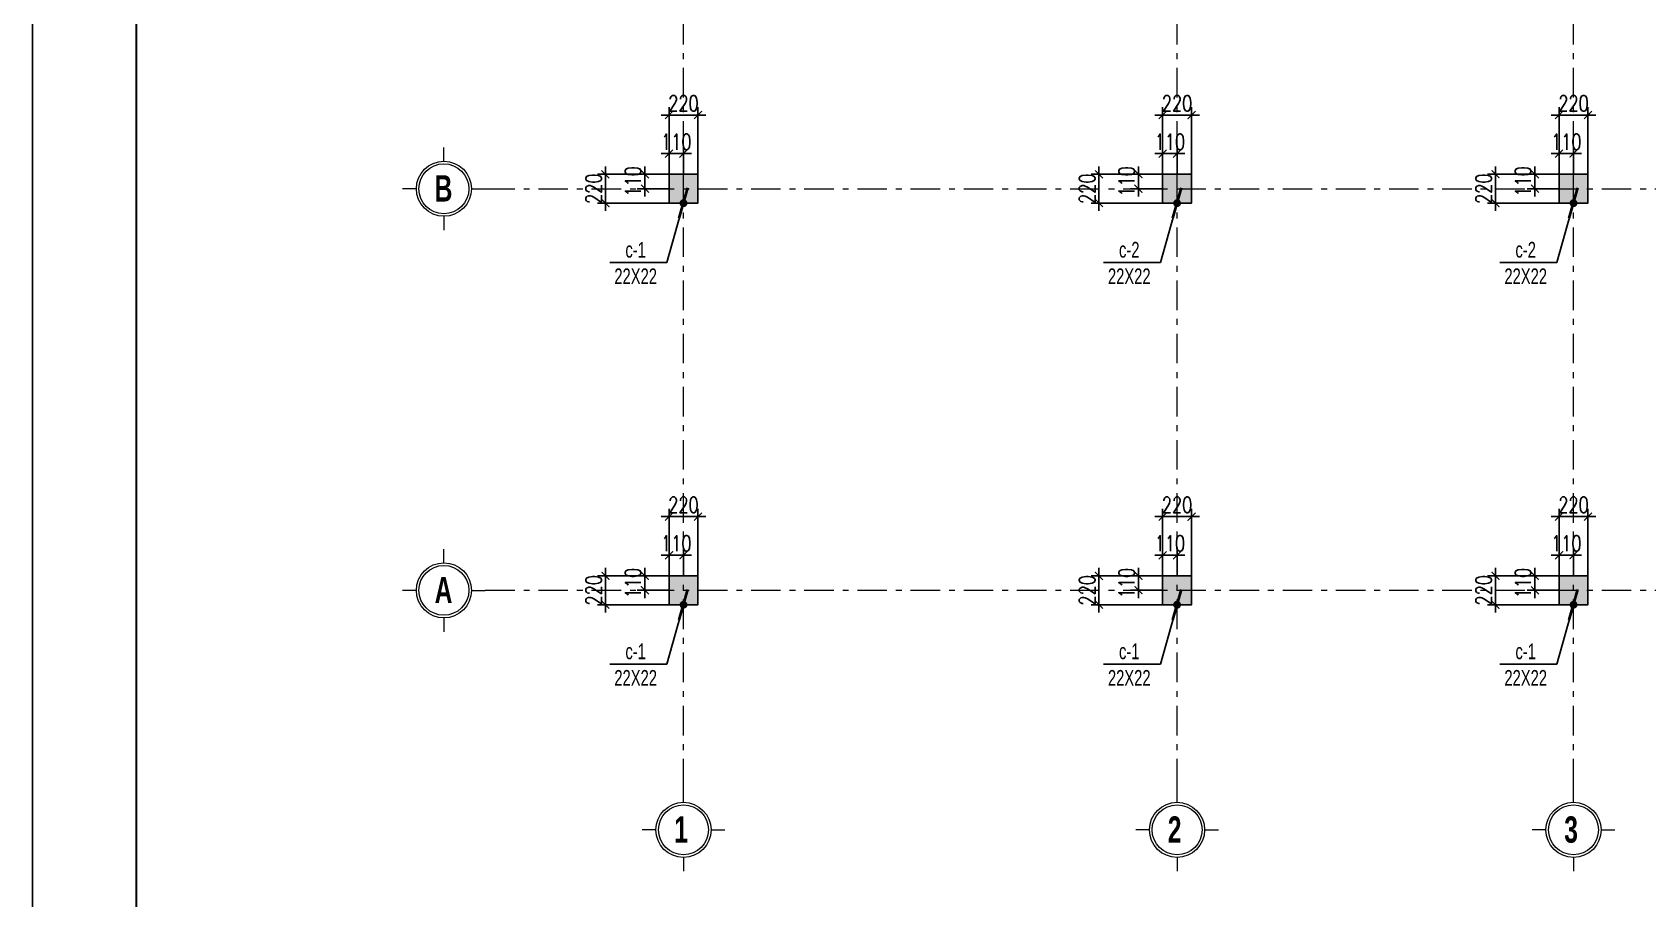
# Model space of a CAD drawing. Extents: x -1855204 to -1466800, y -1308584 to -996495.
# Drawn here: x -1847004 to -1834699, y -1118730 to -1112128 of the extents above; entities that cross this region are included whole.
import ezdxf
from ezdxf.enums import TextEntityAlignment as Align

# ---------------------------------------------------------------- set-up
doc = ezdxf.new("R2010")
doc.units = 0
doc.header["$LTSCALE"] = 150
doc.header["$PDMODE"] = 35
doc.linetypes.add('_Tim', pattern=[9, 5, -1.5, 1, -1.5])
doc.layers.get('0').update_dxf_attribs({"lineweight": 18})
doc.layers.get('Defpoints').update_dxf_attribs({"lineweight": 18})
for name, color, linetype, lineweight in [('05.Text', 253, 'Continuous', 18), ('06.betong', 2, 'Continuous', 35), ('11.Khung bo', 32, 'Continuous', 50), ('12.Khung', 36, 'Continuous', 25), ('LS-DIM', 251, 'Continuous', 13), ('LS-TEXT', 60, 'Continuous', 20), ('LS-TRUC', 108, '_Tim', 9), ('NETCAT', 2, 'Continuous', 40)]:
    doc.layers.add(name, color=color, linetype=linetype, lineweight=lineweight)
doc.layers.add('DIM', color=1, linetype='Continuous')
doc.styles.add('AVANTHB', font='')
doc.styles.add('KCVN-LEADER', font='vnromadi.shx', dxfattribs={"width": 0.7, "height": 4})
doc.styles.add('vnsimpli', font='vnsimli.shx', dxfattribs={"width": 0.75})
doc.styles.get('AVANTHB').set_extended_font_data('.VnAvantH', bold=True)
doc.dimstyles.new('D100', dxfattribs={"dimtxt": 200, "dimasz": 100, "dimexe": 100, "dimexo": 0, "dimgap": 50, "dimtad": 1, "dimdec": 0, "dimdsep": 46, "dimtxsty": 'vnsimpli', "dimblk": 'ARCHTICK', "dimcen": 1, "dimdle": 100, "dimclrd": 256, "dimclre": 256, "dimclrt": 60, "dimadec": 0, "dimazin": 0, "dimtfac": 1, "dimtdec": 0, "dimtix": 1, "dimtmove": 2, "dimatfit": 3, "dimfxl": 1, "dimarcsym": 0})
doc.dimstyles.new('D100(120)', dxfattribs={"dimtxt": 120, "dimasz": 60, "dimexe": 60, "dimexo": 0, "dimgap": 30, "dimtad": 1, "dimdec": 0, "dimdsep": 46, "dimtxsty": 'vnsimpli', "dimblk": 'ARCHTICK', "dimcen": 0, "dimdle": 60, "dimclrd": 256, "dimclre": 256, "dimclrt": 60, "dimadec": 0, "dimazin": 0, "dimtfac": 1, "dimtdec": 0, "dimtix": 1, "dimtmove": 0, "dimatfit": 3, "dimfxl": 1, "dimarcsym": 0})

# ---------------------------------------------------------------- blocks, each defined once
blk = doc.blocks.new('100')
at = {"layer": '11.Khung bo', "const_width": 26.7}
blk.add_lwpolyline([(1860913, -945240), (1860913, -916940), (1896063, -916940), (1896063, -945240)], close=True, dxfattribs=at)
at = {"layer": '12.Khung', "color": 1}
blk.add_lwpolyline([(1901579, -945940), (1901579, -916240), (1859580, -916240), (1859580, -945940)], close=True, dxfattribs=at)
blk = doc.blocks.new('DANHTRUC')
for p, q in [((980383, -947347), (980383, -947137)), ((979963, -947767), (979753, -947767)), ((980803, -947767), (981013, -947767)), ((980383, -948187), (980383, -948397))]:
    blk.add_line(p, q)
for radius in [420, 380]:
    blk.add_circle((980383, -947767), radius)
blk = doc.blocks.new('q51251123')
at = {"layer": '06.betong'}
for points in [[(-2087302, -1049033.8), (-2087082, -1049033.8), (-2087082, -1048813.8), (-2087302, -1048813.8)], [(-2083542, -1049033.8), (-2083322, -1049033.8), (-2083322, -1048813.8), (-2083542, -1048813.8)], [(-2080522, -1049033.8), (-2080302, -1049033.8), (-2080302, -1048813.8), (-2080522, -1048813.8)], [(-2087302, -1052093.8), (-2087082, -1052093.8), (-2087082, -1051873.8), (-2087302, -1051873.8)], [(-2083542, -1052093.8), (-2083322, -1052093.8), (-2083322, -1051873.8), (-2083542, -1051873.8)], [(-2080522, -1052093.8), (-2080302, -1052093.8), (-2080302, -1051873.8), (-2080522, -1051873.8)]]:
    blk.add_hatch(color=251, dxfattribs=at).paths.add_polyline_path(points)
at = {"layer": 'DIM'}
for points in [[(-2087302, -1049033.8), (-2087082, -1049033.8), (-2087082, -1048813.8), (-2087302, -1048813.8)], [(-2083542, -1049033.8), (-2083322, -1049033.8), (-2083322, -1048813.8), (-2083542, -1048813.8)], [(-2080522, -1049033.8), (-2080302, -1049033.8), (-2080302, -1048813.8), (-2080522, -1048813.8)], [(-2087302, -1052093.8), (-2087082, -1052093.8), (-2087082, -1051873.8), (-2087302, -1051873.8)], [(-2083542, -1052093.8), (-2083322, -1052093.8), (-2083322, -1051873.8), (-2083542, -1051873.8)], [(-2080522, -1052093.8), (-2080302, -1052093.8), (-2080302, -1051873.8), (-2080522, -1051873.8)]]:
    blk.add_lwpolyline(points, close=True, dxfattribs=at)
at = {"layer": 'LS-TRUC', "ltscale": 0.3}
for p, q in [((-2087192, -1053493.8), (-2087192, -1043693.8)), ((-2083432, -1053493.8), (-2083432, -1043693.8)), ((-2080412, -1053493.8), (-2080412, -1043693.8)), ((-2088702, -1048923.8), (-2073602, -1048923.8)), ((-2088702, -1051983.8), (-2073602, -1051983.8))]:
    blk.add_line(p, q, dxfattribs=at)
at = {"layer": '05.Text', "xscale": 0.5, "yscale": 0.5, "zscale": 0.5}
for p in [(-2579208.7, -575040.6), (-2579208.7, -578100.6), (-2577383.7, -579925.6), (-2573623.7, -579925.6), (-2570603.7, -579925.6)]:
    blk.add_blockref('DANHTRUC', p, dxfattribs=at)
at = {"layer": '05.Text', "style": 'AVANTHB', "width": 0.7}
for s, p in [('b', (-2089087.8, -1049021.5)), ('a', (-2089087.8, -1052081.5)), ('1', (-2087262.8, -1053906.5)), ('2', (-2083502.8, -1053906.5)), ('3', (-2080482.8, -1053906.5))]:
    blk.add_text(s, height=200, dxfattribs=at).set_placement(p)
blk = doc.blocks.new('_ArchTick')
at = {"layer": 'DIM', "color": 0, "const_width": 0.15}
blk.add_lwpolyline([(-0.5, -0.5), (0.5, 0.5)], dxfattribs=at)
blk = doc.blocks.new('*D1965')
at = {"layer": 'Defpoints', "color": 0, "transparency": 16777216}
for p in [(-1842044, -1113053), (-1842154, -1113210), (-1842044, -1113210)]:
    blk.add_point(p, dxfattribs=at)
at = {"layer": 'LS-DIM', "lineweight": -2, "transparency": 16777216}
for p, q in [((-1842154, -1113210), (-1842154, -1112993)), ((-1842044, -1113210), (-1842044, -1112993)), ((-1842154, -1113053), (-1842214, -1113053)), ((-1842154, -1113053), (-1842044, -1113053)), ((-1842044, -1113053), (-1841984, -1113053))]:
    blk.add_line(p, q, dxfattribs=at)
at = {"layer": 'LS-DIM', "lineweight": -2, "transparency": 16777216, "xscale": 60, "yscale": 60, "zscale": 60}
blk.add_blockref('_ArchTick', (-1842154, -1113053), dxfattribs=at)
at = {"layer": 'LS-DIM', "lineweight": -2, "transparency": 16777216, "xscale": 60, "yscale": 60, "zscale": 60, "rotation": 180}
blk.add_blockref('_ArchTick', (-1842044, -1113053), dxfattribs=at)
at = {"layer": 'LS-DIM', "color": 60, "transparency": 16777216, "insert": (-1842099, -1112963), "char_height": 120, "attachment_point": 5, "style": 'vnsimpli'}
blk.add_mtext('110', dxfattribs=at)
blk = doc.blocks.new('*D1966')
at = {"layer": 'Defpoints', "color": 0, "transparency": 16777216}
for p in [(-1841934, -1112759), (-1842154, -1113210), (-1841934, -1113210)]:
    blk.add_point(p, dxfattribs=at)
at = {"layer": 'LS-DIM', "lineweight": -2, "transparency": 16777216}
for p, q in [((-1842154, -1112759), (-1842214, -1112759)), ((-1842154, -1113210), (-1842154, -1112699)), ((-1842154, -1112759), (-1841934, -1112759)), ((-1841934, -1113210), (-1841934, -1112699)), ((-1841934, -1112759), (-1841874, -1112759))]:
    blk.add_line(p, q, dxfattribs=at)
at = {"layer": 'LS-DIM', "lineweight": -2, "transparency": 16777216, "xscale": 60, "yscale": 60, "zscale": 60}
blk.add_blockref('_ArchTick', (-1842154, -1112759), dxfattribs=at)
at = {"layer": 'LS-DIM', "lineweight": -2, "transparency": 16777216, "xscale": 60, "yscale": 60, "zscale": 60, "rotation": 180}
blk.add_blockref('_ArchTick', (-1841934, -1112759), dxfattribs=at)
at = {"layer": 'LS-DIM', "color": 60, "transparency": 16777216, "insert": (-1842044, -1112669), "char_height": 120, "attachment_point": 5, "style": 'vnsimpli'}
blk.add_mtext('220', dxfattribs=at)
blk = doc.blocks.new('*D1967')
at = {"layer": 'Defpoints', "color": 0, "transparency": 16777216}
for p in [(-1842154, -1113210), (-1842338, -1113320), (-1842154, -1113320)]:
    blk.add_point(p, dxfattribs=at)
at = {"layer": 'LS-DIM', "lineweight": -2, "transparency": 16777216}
for p, q in [((-1842338, -1113210), (-1842338, -1113150)), ((-1842154, -1113210), (-1842398, -1113210)), ((-1842338, -1113210), (-1842338, -1113320)), ((-1842154, -1113320), (-1842398, -1113320)), ((-1842338, -1113320), (-1842338, -1113380))]:
    blk.add_line(p, q, dxfattribs=at)
at = {"layer": 'LS-DIM', "lineweight": -2, "transparency": 16777216, "xscale": 60, "yscale": 60, "zscale": 60}
for p, rotation in [((-1842338, -1113210), 270), ((-1842338, -1113320), 90)]:
    blk.add_blockref('_ArchTick', p, dxfattribs=dict(at, rotation=rotation))
at = {"layer": 'LS-DIM', "color": 60, "transparency": 16777216, "insert": (-1842428, -1113265), "char_height": 120, "attachment_point": 5, "rotation": 90, "style": 'vnsimpli'}
blk.add_mtext('110', dxfattribs=at)
blk = doc.blocks.new('*D1968')
at = {"layer": 'Defpoints', "color": 0, "transparency": 16777216}
for p in [(-1842154, -1113210), (-1842639, -1113430), (-1842154, -1113430)]:
    blk.add_point(p, dxfattribs=at)
at = {"layer": 'LS-DIM', "lineweight": -2, "transparency": 16777216}
for p, q in [((-1842639, -1113210), (-1842639, -1113150)), ((-1842154, -1113210), (-1842699, -1113210)), ((-1842639, -1113210), (-1842639, -1113430)), ((-1842154, -1113430), (-1842699, -1113430)), ((-1842639, -1113430), (-1842639, -1113490))]:
    blk.add_line(p, q, dxfattribs=at)
at = {"layer": 'LS-DIM', "lineweight": -2, "transparency": 16777216, "xscale": 60, "yscale": 60, "zscale": 60}
for p, rotation in [((-1842639, -1113210), 270), ((-1842639, -1113430), 90)]:
    blk.add_blockref('_ArchTick', p, dxfattribs=dict(at, rotation=rotation))
at = {"layer": 'LS-DIM', "color": 60, "transparency": 16777216, "insert": (-1842729, -1113320), "char_height": 120, "attachment_point": 5, "rotation": 90, "style": 'vnsimpli'}
blk.add_mtext('220', dxfattribs=at)
blk = doc.blocks.new('DOT')
at = {"layer": 'NETCAT', "color": 1}
blk.add_line((-2, 0), (2, 0), dxfattribs=at)
at = {"layer": 'NETCAT', "color": 1, "const_width": 0.5}
blk.add_lwpolyline([(-0.25, 0, 1), (0.25, 0, 1)], format="xyb", close=True, dxfattribs=at)
blk = doc.blocks.new('*D1969')
at = {"layer": 'Defpoints', "color": 0, "transparency": 16777216}
for p in [(-1838284, -1113053), (-1838394, -1113210), (-1838284, -1113210)]:
    blk.add_point(p, dxfattribs=at)
at = {"layer": 'LS-DIM', "lineweight": -2, "transparency": 16777216}
for p, q in [((-1838394, -1113210), (-1838394, -1112993)), ((-1838284, -1113210), (-1838284, -1112993)), ((-1838394, -1113053), (-1838454, -1113053)), ((-1838394, -1113053), (-1838284, -1113053)), ((-1838284, -1113053), (-1838224, -1113053))]:
    blk.add_line(p, q, dxfattribs=at)
at = {"layer": 'LS-DIM', "lineweight": -2, "transparency": 16777216, "xscale": 60, "yscale": 60, "zscale": 60}
blk.add_blockref('_ArchTick', (-1838394, -1113053), dxfattribs=at)
at = {"layer": 'LS-DIM', "lineweight": -2, "transparency": 16777216, "xscale": 60, "yscale": 60, "zscale": 60, "rotation": 180}
blk.add_blockref('_ArchTick', (-1838284, -1113053), dxfattribs=at)
at = {"layer": 'LS-DIM', "color": 60, "transparency": 16777216, "insert": (-1838339, -1112963), "char_height": 120, "attachment_point": 5, "style": 'vnsimpli'}
blk.add_mtext('110', dxfattribs=at)
blk = doc.blocks.new('*D1970')
at = {"layer": 'Defpoints', "color": 0, "transparency": 16777216}
for p in [(-1838174, -1112759), (-1838394, -1113210), (-1838174, -1113210)]:
    blk.add_point(p, dxfattribs=at)
at = {"layer": 'LS-DIM', "lineweight": -2, "transparency": 16777216}
for p, q in [((-1838394, -1112759), (-1838454, -1112759)), ((-1838394, -1113210), (-1838394, -1112699)), ((-1838394, -1112759), (-1838174, -1112759)), ((-1838174, -1113210), (-1838174, -1112699)), ((-1838174, -1112759), (-1838114, -1112759))]:
    blk.add_line(p, q, dxfattribs=at)
at = {"layer": 'LS-DIM', "lineweight": -2, "transparency": 16777216, "xscale": 60, "yscale": 60, "zscale": 60}
blk.add_blockref('_ArchTick', (-1838394, -1112759), dxfattribs=at)
at = {"layer": 'LS-DIM', "lineweight": -2, "transparency": 16777216, "xscale": 60, "yscale": 60, "zscale": 60, "rotation": 180}
blk.add_blockref('_ArchTick', (-1838174, -1112759), dxfattribs=at)
at = {"layer": 'LS-DIM', "color": 60, "transparency": 16777216, "insert": (-1838284, -1112669), "char_height": 120, "attachment_point": 5, "style": 'vnsimpli'}
blk.add_mtext('220', dxfattribs=at)
blk = doc.blocks.new('*D1971')
at = {"layer": 'Defpoints', "color": 0, "transparency": 16777216}
for p in [(-1838394, -1113210), (-1838578, -1113320), (-1838394, -1113320)]:
    blk.add_point(p, dxfattribs=at)
at = {"layer": 'LS-DIM', "lineweight": -2, "transparency": 16777216}
for p, q in [((-1838578, -1113210), (-1838578, -1113150)), ((-1838394, -1113210), (-1838638, -1113210)), ((-1838578, -1113210), (-1838578, -1113320)), ((-1838394, -1113320), (-1838638, -1113320)), ((-1838578, -1113320), (-1838578, -1113380))]:
    blk.add_line(p, q, dxfattribs=at)
at = {"layer": 'LS-DIM', "lineweight": -2, "transparency": 16777216, "xscale": 60, "yscale": 60, "zscale": 60}
for p, rotation in [((-1838578, -1113210), 270), ((-1838578, -1113320), 90)]:
    blk.add_blockref('_ArchTick', p, dxfattribs=dict(at, rotation=rotation))
at = {"layer": 'LS-DIM', "color": 60, "transparency": 16777216, "insert": (-1838668, -1113265), "char_height": 120, "attachment_point": 5, "rotation": 90, "style": 'vnsimpli'}
blk.add_mtext('110', dxfattribs=at)
blk = doc.blocks.new('*D1972')
at = {"layer": 'Defpoints', "color": 0, "transparency": 16777216}
for p in [(-1838394, -1113210), (-1838879, -1113430), (-1838394, -1113430)]:
    blk.add_point(p, dxfattribs=at)
at = {"layer": 'LS-DIM', "lineweight": -2, "transparency": 16777216}
for p, q in [((-1838879, -1113210), (-1838879, -1113150)), ((-1838394, -1113210), (-1838939, -1113210)), ((-1838879, -1113210), (-1838879, -1113430)), ((-1838394, -1113430), (-1838939, -1113430)), ((-1838879, -1113430), (-1838879, -1113490))]:
    blk.add_line(p, q, dxfattribs=at)
at = {"layer": 'LS-DIM', "lineweight": -2, "transparency": 16777216, "xscale": 60, "yscale": 60, "zscale": 60}
for p, rotation in [((-1838879, -1113210), 270), ((-1838879, -1113430), 90)]:
    blk.add_blockref('_ArchTick', p, dxfattribs=dict(at, rotation=rotation))
at = {"layer": 'LS-DIM', "color": 60, "transparency": 16777216, "insert": (-1838969, -1113320), "char_height": 120, "attachment_point": 5, "rotation": 90, "style": 'vnsimpli'}
blk.add_mtext('220', dxfattribs=at)
blk = doc.blocks.new('*D1973')
at = {"layer": 'Defpoints', "color": 0, "transparency": 16777216}
for p in [(-1835264, -1113053), (-1835374, -1113210), (-1835264, -1113210)]:
    blk.add_point(p, dxfattribs=at)
at = {"layer": 'LS-DIM', "lineweight": -2, "transparency": 16777216}
for p, q in [((-1835374, -1113210), (-1835374, -1112993)), ((-1835264, -1113210), (-1835264, -1112993)), ((-1835374, -1113053), (-1835434, -1113053)), ((-1835374, -1113053), (-1835264, -1113053)), ((-1835264, -1113053), (-1835204, -1113053))]:
    blk.add_line(p, q, dxfattribs=at)
at = {"layer": 'LS-DIM', "lineweight": -2, "transparency": 16777216, "xscale": 60, "yscale": 60, "zscale": 60}
blk.add_blockref('_ArchTick', (-1835374, -1113053), dxfattribs=at)
at = {"layer": 'LS-DIM', "lineweight": -2, "transparency": 16777216, "xscale": 60, "yscale": 60, "zscale": 60, "rotation": 180}
blk.add_blockref('_ArchTick', (-1835264, -1113053), dxfattribs=at)
at = {"layer": 'LS-DIM', "color": 60, "transparency": 16777216, "insert": (-1835319, -1112963), "char_height": 120, "attachment_point": 5, "style": 'vnsimpli'}
blk.add_mtext('110', dxfattribs=at)
blk = doc.blocks.new('*D1974')
at = {"layer": 'Defpoints', "color": 0, "transparency": 16777216}
for p in [(-1835154, -1112759), (-1835374, -1113210), (-1835154, -1113210)]:
    blk.add_point(p, dxfattribs=at)
at = {"layer": 'LS-DIM', "lineweight": -2, "transparency": 16777216}
for p, q in [((-1835374, -1112759), (-1835434, -1112759)), ((-1835374, -1113210), (-1835374, -1112699)), ((-1835374, -1112759), (-1835154, -1112759)), ((-1835154, -1113210), (-1835154, -1112699)), ((-1835154, -1112759), (-1835094, -1112759))]:
    blk.add_line(p, q, dxfattribs=at)
at = {"layer": 'LS-DIM', "lineweight": -2, "transparency": 16777216, "xscale": 60, "yscale": 60, "zscale": 60}
blk.add_blockref('_ArchTick', (-1835374, -1112759), dxfattribs=at)
at = {"layer": 'LS-DIM', "lineweight": -2, "transparency": 16777216, "xscale": 60, "yscale": 60, "zscale": 60, "rotation": 180}
blk.add_blockref('_ArchTick', (-1835154, -1112759), dxfattribs=at)
at = {"layer": 'LS-DIM', "color": 60, "transparency": 16777216, "insert": (-1835264, -1112669), "char_height": 120, "attachment_point": 5, "style": 'vnsimpli'}
blk.add_mtext('220', dxfattribs=at)
blk = doc.blocks.new('*D1975')
at = {"layer": 'Defpoints', "color": 0, "transparency": 16777216}
for p in [(-1835374, -1113210), (-1835558, -1113320), (-1835374, -1113320)]:
    blk.add_point(p, dxfattribs=at)
at = {"layer": 'LS-DIM', "lineweight": -2, "transparency": 16777216}
for p, q in [((-1835558, -1113210), (-1835558, -1113150)), ((-1835374, -1113210), (-1835618, -1113210)), ((-1835558, -1113210), (-1835558, -1113320)), ((-1835374, -1113320), (-1835618, -1113320)), ((-1835558, -1113320), (-1835558, -1113380))]:
    blk.add_line(p, q, dxfattribs=at)
at = {"layer": 'LS-DIM', "lineweight": -2, "transparency": 16777216, "xscale": 60, "yscale": 60, "zscale": 60}
for p, rotation in [((-1835558, -1113210), 270), ((-1835558, -1113320), 90)]:
    blk.add_blockref('_ArchTick', p, dxfattribs=dict(at, rotation=rotation))
at = {"layer": 'LS-DIM', "color": 60, "transparency": 16777216, "insert": (-1835648, -1113265), "char_height": 120, "attachment_point": 5, "rotation": 90, "style": 'vnsimpli'}
blk.add_mtext('110', dxfattribs=at)
blk = doc.blocks.new('*D1976')
at = {"layer": 'Defpoints', "color": 0, "transparency": 16777216}
for p in [(-1835374, -1113210), (-1835859, -1113430), (-1835374, -1113430)]:
    blk.add_point(p, dxfattribs=at)
at = {"layer": 'LS-DIM', "lineweight": -2, "transparency": 16777216}
for p, q in [((-1835859, -1113210), (-1835859, -1113150)), ((-1835374, -1113210), (-1835919, -1113210)), ((-1835859, -1113210), (-1835859, -1113430)), ((-1835374, -1113430), (-1835919, -1113430)), ((-1835859, -1113430), (-1835859, -1113490))]:
    blk.add_line(p, q, dxfattribs=at)
at = {"layer": 'LS-DIM', "lineweight": -2, "transparency": 16777216, "xscale": 60, "yscale": 60, "zscale": 60}
for p, rotation in [((-1835859, -1113210), 270), ((-1835859, -1113430), 90)]:
    blk.add_blockref('_ArchTick', p, dxfattribs=dict(at, rotation=rotation))
at = {"layer": 'LS-DIM', "color": 60, "transparency": 16777216, "insert": (-1835949, -1113320), "char_height": 120, "attachment_point": 5, "rotation": 90, "style": 'vnsimpli'}
blk.add_mtext('220', dxfattribs=at)
blk = doc.blocks.new('*D1981')
at = {"layer": 'Defpoints', "color": 0, "transparency": 16777216}
for p in [(-1842044, -1116113), (-1842154, -1116270), (-1842044, -1116270)]:
    blk.add_point(p, dxfattribs=at)
at = {"layer": 'LS-DIM', "lineweight": -2, "transparency": 16777216}
for p, q in [((-1842154, -1116270), (-1842154, -1116053)), ((-1842044, -1116270), (-1842044, -1116053)), ((-1842154, -1116113), (-1842214, -1116113)), ((-1842154, -1116113), (-1842044, -1116113)), ((-1842044, -1116113), (-1841984, -1116113))]:
    blk.add_line(p, q, dxfattribs=at)
at = {"layer": 'LS-DIM', "lineweight": -2, "transparency": 16777216, "xscale": 60, "yscale": 60, "zscale": 60}
blk.add_blockref('_ArchTick', (-1842154, -1116113), dxfattribs=at)
at = {"layer": 'LS-DIM', "lineweight": -2, "transparency": 16777216, "xscale": 60, "yscale": 60, "zscale": 60, "rotation": 180}
blk.add_blockref('_ArchTick', (-1842044, -1116113), dxfattribs=at)
at = {"layer": 'LS-DIM', "color": 60, "transparency": 16777216, "insert": (-1842099, -1116023), "char_height": 120, "attachment_point": 5, "style": 'vnsimpli'}
blk.add_mtext('110', dxfattribs=at)
blk = doc.blocks.new('*D1982')
at = {"layer": 'Defpoints', "color": 0, "transparency": 16777216}
for p in [(-1841934, -1115819), (-1842154, -1116270), (-1841934, -1116270)]:
    blk.add_point(p, dxfattribs=at)
at = {"layer": 'LS-DIM', "lineweight": -2, "transparency": 16777216}
for p, q in [((-1842154, -1115819), (-1842214, -1115819)), ((-1842154, -1116270), (-1842154, -1115759)), ((-1842154, -1115819), (-1841934, -1115819)), ((-1841934, -1116270), (-1841934, -1115759)), ((-1841934, -1115819), (-1841874, -1115819))]:
    blk.add_line(p, q, dxfattribs=at)
at = {"layer": 'LS-DIM', "lineweight": -2, "transparency": 16777216, "xscale": 60, "yscale": 60, "zscale": 60}
blk.add_blockref('_ArchTick', (-1842154, -1115819), dxfattribs=at)
at = {"layer": 'LS-DIM', "lineweight": -2, "transparency": 16777216, "xscale": 60, "yscale": 60, "zscale": 60, "rotation": 180}
blk.add_blockref('_ArchTick', (-1841934, -1115819), dxfattribs=at)
at = {"layer": 'LS-DIM', "color": 60, "transparency": 16777216, "insert": (-1842044, -1115729), "char_height": 120, "attachment_point": 5, "style": 'vnsimpli'}
blk.add_mtext('220', dxfattribs=at)
blk = doc.blocks.new('*D1983')
at = {"layer": 'Defpoints', "color": 0, "transparency": 16777216}
for p in [(-1842154, -1116270), (-1842338, -1116380), (-1842154, -1116380)]:
    blk.add_point(p, dxfattribs=at)
at = {"layer": 'LS-DIM', "lineweight": -2, "transparency": 16777216}
for p, q in [((-1842338, -1116270), (-1842338, -1116210)), ((-1842154, -1116270), (-1842398, -1116270)), ((-1842338, -1116270), (-1842338, -1116380)), ((-1842154, -1116380), (-1842398, -1116380)), ((-1842338, -1116380), (-1842338, -1116440))]:
    blk.add_line(p, q, dxfattribs=at)
at = {"layer": 'LS-DIM', "lineweight": -2, "transparency": 16777216, "xscale": 60, "yscale": 60, "zscale": 60}
for p, rotation in [((-1842338, -1116270), 270), ((-1842338, -1116380), 90)]:
    blk.add_blockref('_ArchTick', p, dxfattribs=dict(at, rotation=rotation))
at = {"layer": 'LS-DIM', "color": 60, "transparency": 16777216, "insert": (-1842428, -1116325), "char_height": 120, "attachment_point": 5, "rotation": 90, "style": 'vnsimpli'}
blk.add_mtext('110', dxfattribs=at)
blk = doc.blocks.new('*D1984')
at = {"layer": 'Defpoints', "color": 0, "transparency": 16777216}
for p in [(-1842154, -1116270), (-1842639, -1116490), (-1842154, -1116490)]:
    blk.add_point(p, dxfattribs=at)
at = {"layer": 'LS-DIM', "lineweight": -2, "transparency": 16777216}
for p, q in [((-1842639, -1116270), (-1842639, -1116210)), ((-1842154, -1116270), (-1842699, -1116270)), ((-1842639, -1116270), (-1842639, -1116490)), ((-1842154, -1116490), (-1842699, -1116490)), ((-1842639, -1116490), (-1842639, -1116550))]:
    blk.add_line(p, q, dxfattribs=at)
at = {"layer": 'LS-DIM', "lineweight": -2, "transparency": 16777216, "xscale": 60, "yscale": 60, "zscale": 60}
for p, rotation in [((-1842639, -1116270), 270), ((-1842639, -1116490), 90)]:
    blk.add_blockref('_ArchTick', p, dxfattribs=dict(at, rotation=rotation))
at = {"layer": 'LS-DIM', "color": 60, "transparency": 16777216, "insert": (-1842729, -1116380), "char_height": 120, "attachment_point": 5, "rotation": 90, "style": 'vnsimpli'}
blk.add_mtext('220', dxfattribs=at)
blk = doc.blocks.new('*D1985')
at = {"layer": 'Defpoints', "color": 0, "transparency": 16777216}
for p in [(-1838284, -1116113), (-1838394, -1116270), (-1838284, -1116270)]:
    blk.add_point(p, dxfattribs=at)
at = {"layer": 'LS-DIM', "lineweight": -2, "transparency": 16777216}
for p, q in [((-1838394, -1116270), (-1838394, -1116053)), ((-1838284, -1116270), (-1838284, -1116053)), ((-1838394, -1116113), (-1838454, -1116113)), ((-1838394, -1116113), (-1838284, -1116113)), ((-1838284, -1116113), (-1838224, -1116113))]:
    blk.add_line(p, q, dxfattribs=at)
at = {"layer": 'LS-DIM', "lineweight": -2, "transparency": 16777216, "xscale": 60, "yscale": 60, "zscale": 60}
blk.add_blockref('_ArchTick', (-1838394, -1116113), dxfattribs=at)
at = {"layer": 'LS-DIM', "lineweight": -2, "transparency": 16777216, "xscale": 60, "yscale": 60, "zscale": 60, "rotation": 180}
blk.add_blockref('_ArchTick', (-1838284, -1116113), dxfattribs=at)
at = {"layer": 'LS-DIM', "color": 60, "transparency": 16777216, "insert": (-1838339, -1116023), "char_height": 120, "attachment_point": 5, "style": 'vnsimpli'}
blk.add_mtext('110', dxfattribs=at)
blk = doc.blocks.new('*D1986')
at = {"layer": 'Defpoints', "color": 0, "transparency": 16777216}
for p in [(-1838174, -1115819), (-1838394, -1116270), (-1838174, -1116270)]:
    blk.add_point(p, dxfattribs=at)
at = {"layer": 'LS-DIM', "lineweight": -2, "transparency": 16777216}
for p, q in [((-1838394, -1115819), (-1838454, -1115819)), ((-1838394, -1116270), (-1838394, -1115759)), ((-1838394, -1115819), (-1838174, -1115819)), ((-1838174, -1116270), (-1838174, -1115759)), ((-1838174, -1115819), (-1838114, -1115819))]:
    blk.add_line(p, q, dxfattribs=at)
at = {"layer": 'LS-DIM', "lineweight": -2, "transparency": 16777216, "xscale": 60, "yscale": 60, "zscale": 60}
blk.add_blockref('_ArchTick', (-1838394, -1115819), dxfattribs=at)
at = {"layer": 'LS-DIM', "lineweight": -2, "transparency": 16777216, "xscale": 60, "yscale": 60, "zscale": 60, "rotation": 180}
blk.add_blockref('_ArchTick', (-1838174, -1115819), dxfattribs=at)
at = {"layer": 'LS-DIM', "color": 60, "transparency": 16777216, "insert": (-1838284, -1115729), "char_height": 120, "attachment_point": 5, "style": 'vnsimpli'}
blk.add_mtext('220', dxfattribs=at)
blk = doc.blocks.new('*D1987')
at = {"layer": 'Defpoints', "color": 0, "transparency": 16777216}
for p in [(-1838394, -1116270), (-1838578, -1116380), (-1838394, -1116380)]:
    blk.add_point(p, dxfattribs=at)
at = {"layer": 'LS-DIM', "lineweight": -2, "transparency": 16777216}
for p, q in [((-1838578, -1116270), (-1838578, -1116210)), ((-1838394, -1116270), (-1838638, -1116270)), ((-1838578, -1116270), (-1838578, -1116380)), ((-1838394, -1116380), (-1838638, -1116380)), ((-1838578, -1116380), (-1838578, -1116440))]:
    blk.add_line(p, q, dxfattribs=at)
at = {"layer": 'LS-DIM', "lineweight": -2, "transparency": 16777216, "xscale": 60, "yscale": 60, "zscale": 60}
for p, rotation in [((-1838578, -1116270), 270), ((-1838578, -1116380), 90)]:
    blk.add_blockref('_ArchTick', p, dxfattribs=dict(at, rotation=rotation))
at = {"layer": 'LS-DIM', "color": 60, "transparency": 16777216, "insert": (-1838668, -1116325), "char_height": 120, "attachment_point": 5, "rotation": 90, "style": 'vnsimpli'}
blk.add_mtext('110', dxfattribs=at)
blk = doc.blocks.new('*D1988')
at = {"layer": 'Defpoints', "color": 0, "transparency": 16777216}
for p in [(-1838394, -1116270), (-1838879, -1116490), (-1838394, -1116490)]:
    blk.add_point(p, dxfattribs=at)
at = {"layer": 'LS-DIM', "lineweight": -2, "transparency": 16777216}
for p, q in [((-1838879, -1116270), (-1838879, -1116210)), ((-1838394, -1116270), (-1838939, -1116270)), ((-1838879, -1116270), (-1838879, -1116490)), ((-1838394, -1116490), (-1838939, -1116490)), ((-1838879, -1116490), (-1838879, -1116550))]:
    blk.add_line(p, q, dxfattribs=at)
at = {"layer": 'LS-DIM', "lineweight": -2, "transparency": 16777216, "xscale": 60, "yscale": 60, "zscale": 60}
for p, rotation in [((-1838879, -1116270), 270), ((-1838879, -1116490), 90)]:
    blk.add_blockref('_ArchTick', p, dxfattribs=dict(at, rotation=rotation))
at = {"layer": 'LS-DIM', "color": 60, "transparency": 16777216, "insert": (-1838969, -1116380), "char_height": 120, "attachment_point": 5, "rotation": 90, "style": 'vnsimpli'}
blk.add_mtext('220', dxfattribs=at)
blk = doc.blocks.new('*D1989')
at = {"layer": 'Defpoints', "color": 0, "transparency": 16777216}
for p in [(-1835264, -1116113), (-1835374, -1116270), (-1835264, -1116270)]:
    blk.add_point(p, dxfattribs=at)
at = {"layer": 'LS-DIM', "lineweight": -2, "transparency": 16777216}
for p, q in [((-1835374, -1116270), (-1835374, -1116053)), ((-1835264, -1116270), (-1835264, -1116053)), ((-1835374, -1116113), (-1835434, -1116113)), ((-1835374, -1116113), (-1835264, -1116113)), ((-1835264, -1116113), (-1835204, -1116113))]:
    blk.add_line(p, q, dxfattribs=at)
at = {"layer": 'LS-DIM', "lineweight": -2, "transparency": 16777216, "xscale": 60, "yscale": 60, "zscale": 60}
blk.add_blockref('_ArchTick', (-1835374, -1116113), dxfattribs=at)
at = {"layer": 'LS-DIM', "lineweight": -2, "transparency": 16777216, "xscale": 60, "yscale": 60, "zscale": 60, "rotation": 180}
blk.add_blockref('_ArchTick', (-1835264, -1116113), dxfattribs=at)
at = {"layer": 'LS-DIM', "color": 60, "transparency": 16777216, "insert": (-1835319, -1116023), "char_height": 120, "attachment_point": 5, "style": 'vnsimpli'}
blk.add_mtext('110', dxfattribs=at)
blk = doc.blocks.new('*D1990')
at = {"layer": 'Defpoints', "color": 0, "transparency": 16777216}
for p in [(-1835154, -1115819), (-1835374, -1116270), (-1835154, -1116270)]:
    blk.add_point(p, dxfattribs=at)
at = {"layer": 'LS-DIM', "lineweight": -2, "transparency": 16777216}
for p, q in [((-1835374, -1115819), (-1835434, -1115819)), ((-1835374, -1116270), (-1835374, -1115759)), ((-1835374, -1115819), (-1835154, -1115819)), ((-1835154, -1116270), (-1835154, -1115759)), ((-1835154, -1115819), (-1835094, -1115819))]:
    blk.add_line(p, q, dxfattribs=at)
at = {"layer": 'LS-DIM', "lineweight": -2, "transparency": 16777216, "xscale": 60, "yscale": 60, "zscale": 60}
blk.add_blockref('_ArchTick', (-1835374, -1115819), dxfattribs=at)
at = {"layer": 'LS-DIM', "lineweight": -2, "transparency": 16777216, "xscale": 60, "yscale": 60, "zscale": 60, "rotation": 180}
blk.add_blockref('_ArchTick', (-1835154, -1115819), dxfattribs=at)
at = {"layer": 'LS-DIM', "color": 60, "transparency": 16777216, "insert": (-1835264, -1115729), "char_height": 120, "attachment_point": 5, "style": 'vnsimpli'}
blk.add_mtext('220', dxfattribs=at)
blk = doc.blocks.new('*D1991')
at = {"layer": 'Defpoints', "color": 0, "transparency": 16777216}
for p in [(-1835374, -1116270), (-1835558, -1116380), (-1835374, -1116380)]:
    blk.add_point(p, dxfattribs=at)
at = {"layer": 'LS-DIM', "lineweight": -2, "transparency": 16777216}
for p, q in [((-1835558, -1116270), (-1835558, -1116210)), ((-1835374, -1116270), (-1835618, -1116270)), ((-1835558, -1116270), (-1835558, -1116380)), ((-1835374, -1116380), (-1835618, -1116380)), ((-1835558, -1116380), (-1835558, -1116440))]:
    blk.add_line(p, q, dxfattribs=at)
at = {"layer": 'LS-DIM', "lineweight": -2, "transparency": 16777216, "xscale": 60, "yscale": 60, "zscale": 60}
for p, rotation in [((-1835558, -1116270), 270), ((-1835558, -1116380), 90)]:
    blk.add_blockref('_ArchTick', p, dxfattribs=dict(at, rotation=rotation))
at = {"layer": 'LS-DIM', "color": 60, "transparency": 16777216, "insert": (-1835648, -1116325), "char_height": 120, "attachment_point": 5, "rotation": 90, "style": 'vnsimpli'}
blk.add_mtext('110', dxfattribs=at)
blk = doc.blocks.new('*D1992')
at = {"layer": 'Defpoints', "color": 0, "transparency": 16777216}
for p in [(-1835374, -1116270), (-1835859, -1116490), (-1835374, -1116490)]:
    blk.add_point(p, dxfattribs=at)
at = {"layer": 'LS-DIM', "lineweight": -2, "transparency": 16777216}
for p, q in [((-1835859, -1116270), (-1835859, -1116210)), ((-1835374, -1116270), (-1835919, -1116270)), ((-1835859, -1116270), (-1835859, -1116490)), ((-1835374, -1116490), (-1835919, -1116490)), ((-1835859, -1116490), (-1835859, -1116550))]:
    blk.add_line(p, q, dxfattribs=at)
at = {"layer": 'LS-DIM', "lineweight": -2, "transparency": 16777216, "xscale": 60, "yscale": 60, "zscale": 60}
for p, rotation in [((-1835859, -1116270), 270), ((-1835859, -1116490), 90)]:
    blk.add_blockref('_ArchTick', p, dxfattribs=dict(at, rotation=rotation))
at = {"layer": 'LS-DIM', "color": 60, "transparency": 16777216, "insert": (-1835949, -1116380), "char_height": 120, "attachment_point": 5, "rotation": 90, "style": 'vnsimpli'}
blk.add_mtext('220', dxfattribs=at)

msp = doc.modelspace()

# ---------------------------------------------------------------- block references
at = {"layer": '05.Text', "xscale": 0.5948727274080738, "yscale": 0.5948727274080738, "zscale": 0.5948727274080738}
msp.add_blockref('100', (-2953217.7, -560480.8), dxfattribs=at)
at = {"layer": 'LS-DIM'}
msp.add_blockref('q51251123', (245148.1, -64396.4), dxfattribs=at)

# ---------------------------------------------------------------- texts
at = {"layer": 'LS-TEXT', "color": 60, "style": 'KCVN-LEADER', "width": 0.7}
for s, p in [('c-1', (-1842408.3, -1113845.1)), ('c-2', (-1838648.3, -1113845.1)), ('c-2', (-1835628.3, -1113845.1)), ('22X22', (-1842408.3, -1114047.5)), ('22X22', (-1838648.3, -1114047.5)), ('22X22', (-1835628.3, -1114047.5)), ('c-1', (-1842408.3, -1116905.1)), ('c-1', (-1838648.3, -1116905.1)), ('c-1', (-1835628.3, -1116905.1)), ('22X22', (-1842408.3, -1117107.5)), ('22X22', (-1838648.3, -1117107.5)), ('22X22', (-1835628.3, -1117107.5))]:
    msp.add_text(s, height=120, dxfattribs=at).set_placement(p, align=Align.CENTER)

# ---------------------------------------------------------------- dimensions: what is measured, and where the dimension line sits
at = {"layer": 'LS-DIM'}
for base, p1, p2, picture, middle in [((-1841933.9, -1112759), (-1842153.9, -1113210.2), (-1841933.9, -1113210.2), '*D1966', (-1842043.9, -1112669)), ((-1838173.9, -1112759), (-1838393.9, -1113210.2), (-1838173.9, -1113210.2), '*D1970', (-1838283.9, -1112669)), ((-1835153.9, -1112759), (-1835373.9, -1113210.2), (-1835153.9, -1113210.2), '*D1974', (-1835263.9, -1112669)), ((-1842043.9, -1113052.9), (-1842153.9, -1113210.2), (-1842043.9, -1113210.2), '*D1965', (-1842098.9, -1112962.9)), ((-1838283.9, -1113052.9), (-1838393.9, -1113210.2), (-1838283.9, -1113210.2), '*D1969', (-1838338.9, -1112962.9)), ((-1835263.9, -1113052.9), (-1835373.9, -1113210.2), (-1835263.9, -1113210.2), '*D1973', (-1835318.9, -1112962.9)), ((-1841933.9, -1115819), (-1842153.9, -1116270.2), (-1841933.9, -1116270.2), '*D1982', (-1842043.9, -1115729)), ((-1838173.9, -1115819), (-1838393.9, -1116270.2), (-1838173.9, -1116270.2), '*D1986', (-1838283.9, -1115729)), ((-1835153.9, -1115819), (-1835373.9, -1116270.2), (-1835153.9, -1116270.2), '*D1990', (-1835263.9, -1115729)), ((-1842043.9, -1116112.9), (-1842153.9, -1116270.2), (-1842043.9, -1116270.2), '*D1981', (-1842098.9, -1116022.9)), ((-1838283.9, -1116112.9), (-1838393.9, -1116270.2), (-1838283.9, -1116270.2), '*D1985', (-1838338.9, -1116022.9)), ((-1835263.9, -1116112.9), (-1835373.9, -1116270.2), (-1835263.9, -1116270.2), '*D1989', (-1835318.9, -1116022.9))]:
    dim = msp.add_linear_dim(base=base, p1=p1, p2=p2, dimstyle='D100(120)', dxfattribs=at)
    dim.commit()
    dim.dimension.update_dxf_attribs({"geometry": picture, "text_midpoint": middle})
for base, p1, p2, picture, middle in [((-1842638.6, -1113430.2), (-1842153.9, -1113210.2), (-1842153.9, -1113430.2), '*D1968', (-1842728.6, -1113320.2)), ((-1842338.4, -1113320.2), (-1842153.9, -1113210.2), (-1842153.9, -1113320.2), '*D1967', (-1842428.4, -1113265.2)), ((-1838878.6, -1113430.2), (-1838393.9, -1113210.2), (-1838393.9, -1113430.2), '*D1972', (-1838968.6, -1113320.2)), ((-1838578.4, -1113320.2), (-1838393.9, -1113210.2), (-1838393.9, -1113320.2), '*D1971', (-1838668.4, -1113265.2)), ((-1835858.6, -1113430.2), (-1835373.9, -1113210.2), (-1835373.9, -1113430.2), '*D1976', (-1835948.6, -1113320.2)), ((-1835558.4, -1113320.2), (-1835373.9, -1113210.2), (-1835373.9, -1113320.2), '*D1975', (-1835648.4, -1113265.2)), ((-1842638.6, -1116490.2), (-1842153.9, -1116270.2), (-1842153.9, -1116490.2), '*D1984', (-1842728.6, -1116380.2)), ((-1842338.4, -1116380.2), (-1842153.9, -1116270.2), (-1842153.9, -1116380.2), '*D1983', (-1842428.4, -1116325.2)), ((-1838878.6, -1116490.2), (-1838393.9, -1116270.2), (-1838393.9, -1116490.2), '*D1988', (-1838968.6, -1116380.2)), ((-1838578.4, -1116380.2), (-1838393.9, -1116270.2), (-1838393.9, -1116380.2), '*D1987', (-1838668.4, -1116325.2)), ((-1835858.6, -1116490.2), (-1835373.9, -1116270.2), (-1835373.9, -1116490.2), '*D1992', (-1835948.6, -1116380.2)), ((-1835558.4, -1116380.2), (-1835373.9, -1116270.2), (-1835373.9, -1116380.2), '*D1991', (-1835648.4, -1116325.2))]:
    dim = msp.add_linear_dim(base=base, p1=p1, p2=p2, angle=90, dimstyle='D100(120)', dxfattribs=at)
    dim.commit()
    dim.dimension.update_dxf_attribs({"geometry": picture, "text_midpoint": middle})

# ---------------------------------------------------------------- leaders
for points in [[(-1842043.9, -1113430.2), (-1842171.4, -1113882.8), (-1842604.8, -1113882.8)], [(-1838283.9, -1113430.2), (-1838411.4, -1113882.8), (-1838844.8, -1113882.8)], [(-1835263.9, -1113430.2), (-1835391.4, -1113882.8), (-1835824.8, -1113882.8)], [(-1842043.9, -1116490.2), (-1842171.4, -1116942.8), (-1842604.8, -1116942.8)], [(-1838283.9, -1116490.2), (-1838411.4, -1116942.8), (-1838844.8, -1116942.8)], [(-1835263.9, -1116490.2), (-1835391.4, -1116942.8), (-1835824.8, -1116942.8)]]:
    msp.add_leader(points, dimstyle='D100', override={"dimasz": 60, "dimgap": 50, "dimtad": 0, "dimldrblk": 'DOT'}, dxfattribs=at)

doc.saveas('drawing.dxf')
